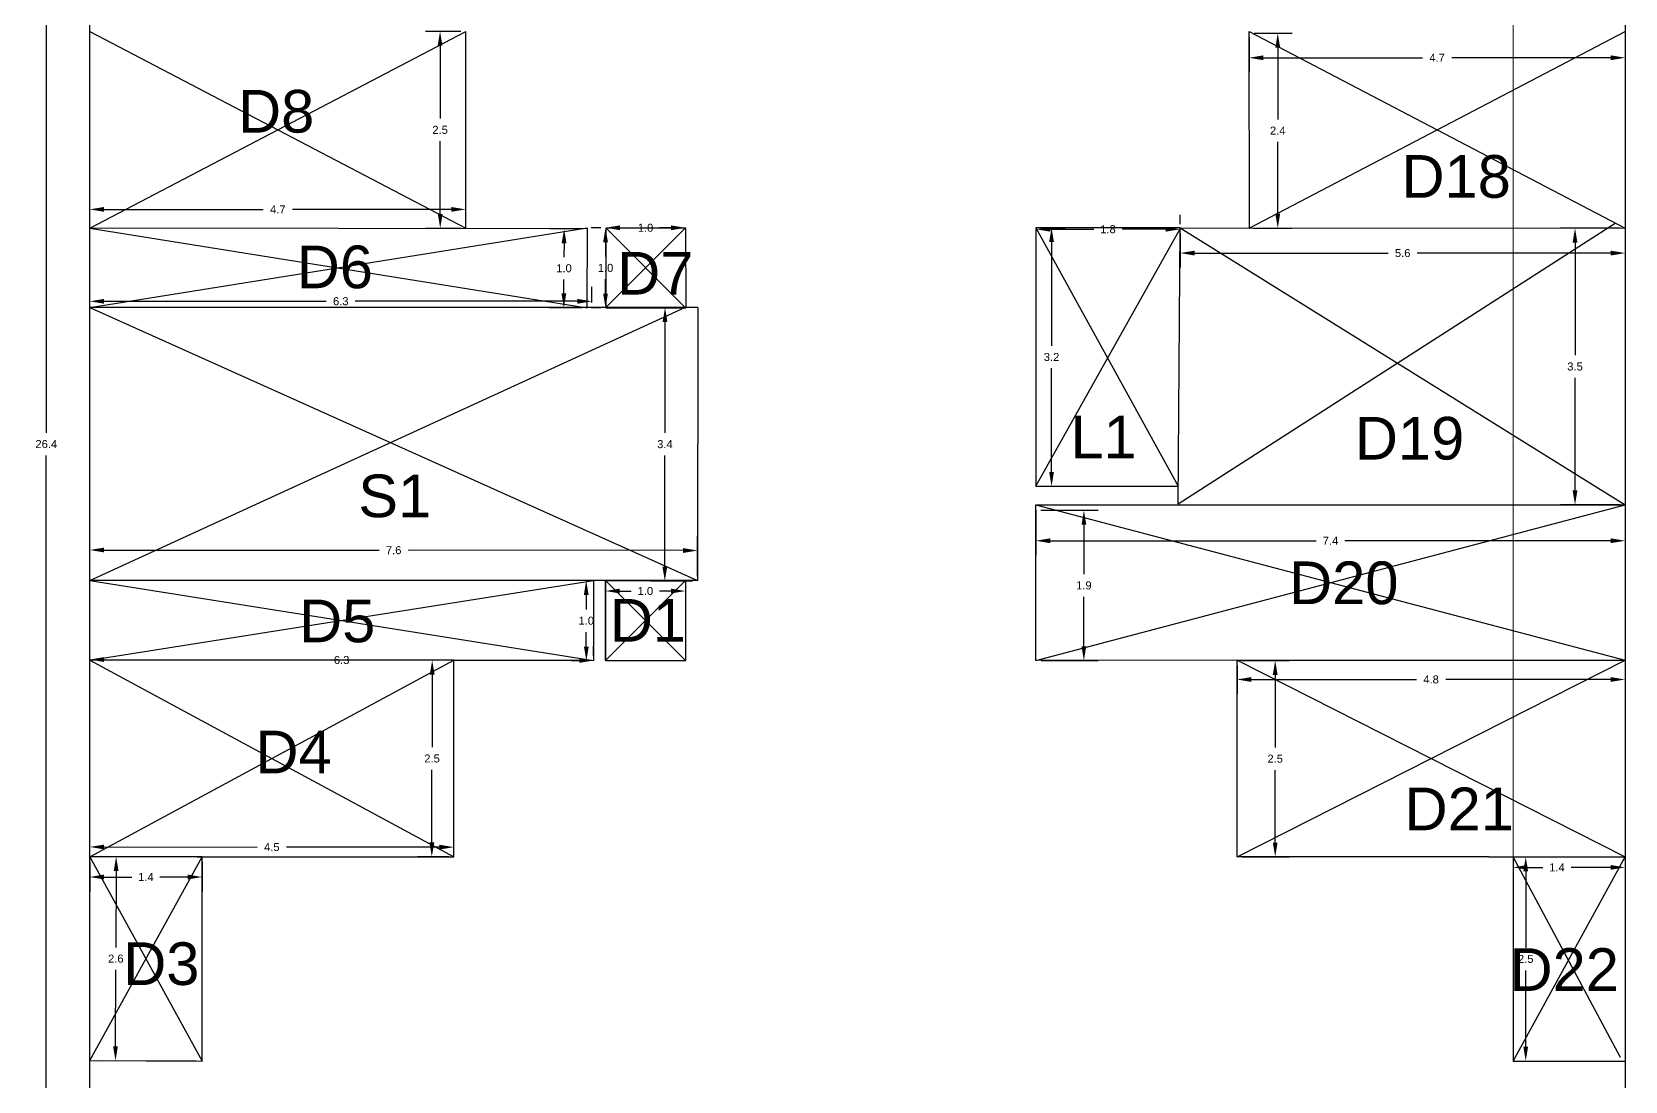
# Model space of a CAD drawing. Header units: metres. Extents: x 15463 to 32022, y 1223 to 33962.
# Drawn here: x 29716.65 to 29736.56, y 4355.41 to 4368.51 of the extents above; entities that cross this region are included whole.
import ezdxf

# ---------------------------------------------------------------- set-up
doc = ezdxf.new("R2010")
doc.units = ezdxf.units.M
doc.header["$LTSCALE"] = 0.1
doc.layers.add('text', color=7, linetype='Continuous', lineweight=5)
doc.styles.get("Standard").update_dxf_attribs({"font": 'arial.ttf'})
doc.dimstyles.get("Standard").update_dxf_attribs({"dimtxt": 0.1, "dimasz": 0.18, "dimexe": 0.18, "dimexo": 0.0625, "dimgap": 0.09, "dimtad": 0, "dimtih": 1, "dimtoh": 1, "dimdec": 1, "dimzin": 0, "dimdsep": 46, "dimtxsty": 'Standard', "dimcen": 0.09, "dimadec": 0, "dimazin": 0, "dimtfac": 1, "dimtdec": 1, "dimtofl": 0, "dimtmove": 0, "dimatfit": 3, "dimfxl": 1, "dimtolj": 1, "dimtzin": 0, "dimarcsym": 0})

# ---------------------------------------------------------------- blocks, each defined once
blk = doc.blocks.new('*D220')
at = {"layer": 'Defpoints', "color": 0, "transparency": 16777216}
for p in [(29717.376, 4358.208), (29718.781, 4358.207), (29718.781, 4357.955)]:
    blk.add_point(p, dxfattribs=at)
at = {"layer": 'text', "color": 0, "lineweight": -2, "transparency": 16777216}
for p, q in [((29717.376, 4358.145), (29717.376, 4357.775)), ((29718.781, 4358.145), (29718.781, 4357.775)), ((29717.556, 4357.955), (29717.902, 4357.955)), ((29718.601, 4357.955), (29718.254, 4357.955))]:
    blk.add_line(p, q, dxfattribs=at)
at = {"layer": 'text', "color": 0, "transparency": 16777216}
for points in [[(29717.556, 4357.985), (29717.556, 4357.925), (29717.376, 4357.955)], [(29718.601, 4357.985), (29718.601, 4357.925), (29718.781, 4357.955)]]:
    blk.add_solid(points, dxfattribs=at)
at = {"layer": 'text', "color": 0, "transparency": 16777216, "insert": (29718.078, 4357.955), "char_height": 0.1, "attachment_point": 5}
blk.add_mtext('\\A1;1.4', dxfattribs=at)
blk = doc.blocks.new('*D221')
at = {"layer": 'Defpoints', "color": 0, "transparency": 16777216}
for p in [(29718.781, 4358.207), (29717.698, 4355.66), (29718.772, 4355.656)]:
    blk.add_point(p, dxfattribs=at)
at = {"layer": 'text', "color": 0, "lineweight": -2, "transparency": 16777216}
for p, q in [((29718.718, 4358.208), (29717.526, 4358.212)), ((29717.706, 4358.031), (29717.702, 4357.076)), ((29717.698, 4355.84), (29717.701, 4356.794)), ((29718.71, 4355.656), (29717.518, 4355.66))]:
    blk.add_line(p, q, dxfattribs=at)
at = {"layer": 'text', "color": 0, "transparency": 16777216}
for points in [[(29717.676, 4358.031), (29717.736, 4358.031), (29717.706, 4358.211)], [(29717.668, 4355.84), (29717.728, 4355.839), (29717.698, 4355.66)]]:
    blk.add_solid(points, dxfattribs=at)
at = {"layer": 'text', "color": 0, "transparency": 16777216, "insert": (29717.702, 4356.935), "char_height": 0.1, "attachment_point": 5}
blk.add_mtext('\\A1;2.6', dxfattribs=at)
blk = doc.blocks.new('*D222')
at = {"layer": 'Defpoints', "color": 0, "transparency": 16777216}
for p in [(29721.926, 4358.328), (29717.376, 4358.208), (29721.926, 4358.205)]:
    blk.add_point(p, dxfattribs=at)
at = {"layer": 'text', "color": 0, "lineweight": -2, "transparency": 16777216}
for p, q in [((29717.376, 4358.27), (29717.377, 4358.51)), ((29721.926, 4358.268), (29721.926, 4358.508)), ((29717.556, 4358.33), (29719.468, 4358.329)), ((29721.746, 4358.328), (29719.835, 4358.329))]:
    blk.add_line(p, q, dxfattribs=at)
at = {"layer": 'text', "color": 0, "transparency": 16777216}
for points in [[(29717.556, 4358.36), (29717.556, 4358.3), (29717.376, 4358.33)], [(29721.746, 4358.358), (29721.746, 4358.298), (29721.926, 4358.328)]]:
    blk.add_solid(points, dxfattribs=at)
at = {"layer": 'text', "color": 0, "transparency": 16777216, "insert": (29719.651, 4358.329), "char_height": 0.1, "attachment_point": 5}
blk.add_mtext('\\A1;4.5', dxfattribs=at)
blk = doc.blocks.new('*D223')
at = {"layer": 'Defpoints', "color": 0, "transparency": 16777216}
for p in [(29721.93, 4360.663), (29721.651, 4358.206), (29721.926, 4358.205)]:
    blk.add_point(p, dxfattribs=at)
at = {"layer": 'text', "color": 0, "lineweight": -2, "transparency": 16777216}
for p, q in [((29721.868, 4360.663), (29721.476, 4360.664)), ((29721.656, 4360.483), (29721.654, 4359.576)), ((29721.652, 4358.386), (29721.653, 4359.293)), ((29721.863, 4358.205), (29721.471, 4358.206))]:
    blk.add_line(p, q, dxfattribs=at)
at = {"layer": 'text', "color": 0, "transparency": 16777216}
for points in [[(29721.626, 4360.483), (29721.686, 4360.483), (29721.656, 4360.663)], [(29721.622, 4358.386), (29721.682, 4358.386), (29721.651, 4358.206)]]:
    blk.add_solid(points, dxfattribs=at)
at = {"layer": 'text', "color": 0, "transparency": 16777216, "insert": (29721.654, 4359.435), "char_height": 0.1, "attachment_point": 5}
blk.add_mtext('\\A1;2.5', dxfattribs=at)
blk = doc.blocks.new('*D224')
at = {"layer": 'Defpoints', "color": 0, "transparency": 16777216}
for p in [(29717.376, 4360.665), (29723.673, 4360.66), (29723.673, 4360.654)]:
    blk.add_point(p, dxfattribs=at)
at = {"layer": 'text', "color": 0, "lineweight": -2, "transparency": 16777216}
for p, q in [((29717.376, 4360.728), (29717.376, 4360.851)), ((29723.673, 4360.716), (29723.673, 4360.84)), ((29717.556, 4360.671), (29720.343, 4360.666)), ((29723.493, 4360.66), (29720.706, 4360.665))]:
    blk.add_line(p, q, dxfattribs=at)
at = {"layer": 'text', "color": 0, "transparency": 16777216}
for points in [[(29717.556, 4360.701), (29717.556, 4360.641), (29717.376, 4360.671)], [(29723.493, 4360.69), (29723.493, 4360.63), (29723.673, 4360.66)]]:
    blk.add_solid(points, dxfattribs=at)
at = {"layer": 'text', "color": 0, "transparency": 16777216, "insert": (29720.524, 4360.665), "char_height": 0.1, "attachment_point": 5}
blk.add_mtext('\\A1;6.3', dxfattribs=at)
blk = doc.blocks.new('*D225')
at = {"layer": 'Defpoints', "color": 0, "transparency": 16777216}
for p in [(29723.67, 4361.658), (29723.583, 4360.654), (29723.673, 4360.654)]:
    blk.add_point(p, dxfattribs=at)
at = {"layer": 'text', "color": 0, "lineweight": -2, "transparency": 16777216}
for p, q in [((29723.608, 4361.658), (29723.4, 4361.657)), ((29723.581, 4361.478), (29723.581, 4361.297)), ((29723.582, 4360.834), (29723.582, 4361.015)), ((29723.61, 4360.654), (29723.403, 4360.653))]:
    blk.add_line(p, q, dxfattribs=at)
at = {"layer": 'text', "color": 0, "transparency": 16777216}
for points in [[(29723.611, 4361.478), (29723.551, 4361.478), (29723.58, 4361.658)], [(29723.612, 4360.834), (29723.552, 4360.834), (29723.583, 4360.654)]]:
    blk.add_solid(points, dxfattribs=at)
at = {"layer": 'text', "color": 0, "transparency": 16777216, "insert": (29723.581, 4361.156), "char_height": 0.1, "attachment_point": 5}
blk.add_mtext('\\A1;1.0', dxfattribs=at)
blk = doc.blocks.new('*D226')
at = {"layer": 'Defpoints', "color": 0, "transparency": 16777216}
for p in [(29723.82, 4361.658), (29724.82, 4361.658), (29724.82, 4361.527)]:
    blk.add_point(p, dxfattribs=at)
at = {"layer": 'text', "color": 0, "lineweight": -2, "transparency": 16777216}
for p, q in [((29723.82, 4361.596), (29723.82, 4361.347)), ((29724, 4361.527), (29724.144, 4361.527)), ((29724.64, 4361.527), (29724.496, 4361.527)), ((29724.82, 4361.596), (29724.82, 4361.347))]:
    blk.add_line(p, q, dxfattribs=at)
at = {"layer": 'text', "color": 0, "transparency": 16777216}
for points in [[(29724, 4361.557), (29724, 4361.497), (29723.82, 4361.527)], [(29724.64, 4361.557), (29724.64, 4361.497), (29724.82, 4361.527)]]:
    blk.add_solid(points, dxfattribs=at)
at = {"layer": 'text', "color": 0, "transparency": 16777216, "insert": (29724.32, 4361.527), "char_height": 0.1, "attachment_point": 5}
blk.add_mtext('\\A1;1.0', dxfattribs=at)
blk = doc.blocks.new('*D227')
at = {"layer": 'Defpoints', "color": 0, "transparency": 16777216}
for p in [(29724.972, 4362.033), (29717.376, 4361.658), (29724.971, 4361.652)]:
    blk.add_point(p, dxfattribs=at)
at = {"layer": 'text', "color": 0, "lineweight": -2, "transparency": 16777216}
for p, q in [((29717.376, 4361.721), (29717.376, 4362.22)), ((29724.971, 4361.714), (29724.972, 4362.213)), ((29717.556, 4362.039), (29720.993, 4362.037)), ((29724.792, 4362.033), (29721.354, 4362.036))]:
    blk.add_line(p, q, dxfattribs=at)
at = {"layer": 'text', "color": 0, "transparency": 16777216}
for points in [[(29717.556, 4362.069), (29717.556, 4362.009), (29717.376, 4362.04)], [(29724.792, 4362.063), (29724.792, 4362.003), (29724.972, 4362.033)]]:
    blk.add_solid(points, dxfattribs=at)
at = {"layer": 'text', "color": 0, "transparency": 16777216, "insert": (29721.174, 4362.036), "char_height": 0.1, "attachment_point": 5}
blk.add_mtext('\\A1;7.6', dxfattribs=at)
blk = doc.blocks.new('*D228')
at = {"layer": 'Defpoints', "color": 0, "transparency": 16777216}
for p in [(29724.974, 4365.069), (29724.563, 4361.652), (29724.971, 4361.652)]:
    blk.add_point(p, dxfattribs=at)
at = {"layer": 'text', "color": 0, "lineweight": -2, "transparency": 16777216}
for p, q in [((29724.912, 4365.069), (29724.386, 4365.069)), ((29724.565, 4364.889), (29724.564, 4363.502)), ((29724.563, 4361.832), (29724.564, 4363.219)), ((29724.909, 4361.652), (29724.383, 4361.652))]:
    blk.add_line(p, q, dxfattribs=at)
at = {"layer": 'text', "color": 0, "transparency": 16777216}
for points in [[(29724.535, 4364.889), (29724.595, 4364.889), (29724.566, 4365.069)], [(29724.533, 4361.832), (29724.593, 4361.832), (29724.563, 4361.652)]]:
    blk.add_solid(points, dxfattribs=at)
at = {"layer": 'text', "color": 0, "transparency": 16777216, "insert": (29724.564, 4363.361), "char_height": 0.1, "attachment_point": 5}
blk.add_mtext('\\A1;3.4', dxfattribs=at)
blk = doc.blocks.new('*D229')
at = {"layer": 'Defpoints', "color": 0, "transparency": 16777216}
for p in [(29717.376, 4365.069), (29723.65, 4365.146), (29723.65, 4365.069)]:
    blk.add_point(p, dxfattribs=at)
at = {"layer": 'text', "color": 0, "lineweight": -2, "transparency": 16777216}
for p, q in [((29717.376, 4365.131), (29717.376, 4365.326)), ((29723.65, 4365.131), (29723.65, 4365.326)), ((29717.556, 4365.146), (29720.332, 4365.146)), ((29723.47, 4365.146), (29720.694, 4365.146))]:
    blk.add_line(p, q, dxfattribs=at)
at = {"layer": 'text', "color": 0, "transparency": 16777216}
for points in [[(29717.556, 4365.176), (29717.556, 4365.116), (29717.376, 4365.146)], [(29723.47, 4365.176), (29723.47, 4365.116), (29723.65, 4365.146)]]:
    blk.add_solid(points, dxfattribs=at)
at = {"layer": 'text', "color": 0, "transparency": 16777216, "insert": (29720.513, 4365.146), "char_height": 0.1, "attachment_point": 5}
blk.add_mtext('\\A1;6.3', dxfattribs=at)
blk = doc.blocks.new('*D230')
at = {"layer": 'Defpoints', "color": 0, "transparency": 16777216}
for p in [(29723.594, 4366.051), (29723.301, 4365.064), (29723.59, 4365.063)]:
    blk.add_point(p, dxfattribs=at)
at = {"layer": 'text', "color": 0, "lineweight": -2, "transparency": 16777216}
for p, q in [((29723.532, 4366.051), (29723.125, 4366.053)), ((29723.304, 4365.872), (29723.303, 4365.699)), ((29723.301, 4365.244), (29723.302, 4365.417)), ((29723.527, 4365.063), (29723.121, 4365.065))]:
    blk.add_line(p, q, dxfattribs=at)
at = {"layer": 'text', "color": 0, "transparency": 16777216}
for points in [[(29723.274, 4365.872), (29723.334, 4365.872), (29723.305, 4366.052)], [(29723.271, 4365.244), (29723.331, 4365.244), (29723.301, 4365.064)]]:
    blk.add_solid(points, dxfattribs=at)
at = {"layer": 'text', "color": 0, "transparency": 16777216, "insert": (29723.303, 4365.558), "char_height": 0.1, "attachment_point": 5}
blk.add_mtext('\\A1;1.0', dxfattribs=at)
blk = doc.blocks.new('*D231')
at = {"layer": 'Defpoints', "color": 0, "transparency": 16777216}
for p in [(29723.824, 4366.064), (29724.82, 4366.064), (29724.82, 4366.064)]:
    blk.add_point(p, dxfattribs=at)
at = {"layer": 'text', "color": 0, "lineweight": -2, "transparency": 16777216}
for p, q in [((29723.824, 4366.001), (29723.824, 4365.884)), ((29724.004, 4366.064), (29724.146, 4366.064)), ((29724.64, 4366.064), (29724.498, 4366.064)), ((29724.82, 4366.002), (29724.82, 4365.884))]:
    blk.add_line(p, q, dxfattribs=at)
at = {"layer": 'text', "color": 0, "transparency": 16777216}
for points in [[(29724.004, 4366.094), (29724.004, 4366.034), (29723.824, 4366.064)], [(29724.64, 4366.094), (29724.64, 4366.034), (29724.82, 4366.064)]]:
    blk.add_solid(points, dxfattribs=at)
at = {"layer": 'text', "color": 0, "transparency": 16777216, "insert": (29724.322, 4366.064), "char_height": 0.1, "attachment_point": 5}
blk.add_mtext('\\A1;1.0', dxfattribs=at)
blk = doc.blocks.new('*D232')
at = {"layer": 'Defpoints', "color": 0, "transparency": 16777216}
for p in [(29723.824, 4366.064), (29723.822, 4365.063), (29723.825, 4365.063)]:
    blk.add_point(p, dxfattribs=at)
at = {"layer": 'text', "color": 0, "lineweight": -2, "transparency": 16777216}
for p, q in [((29723.762, 4366.064), (29723.642, 4366.064)), ((29723.822, 4365.884), (29723.822, 4365.704)), ((29723.822, 4365.243), (29723.822, 4365.422)), ((29723.762, 4365.063), (29723.642, 4365.063))]:
    blk.add_line(p, q, dxfattribs=at)
at = {"layer": 'text', "color": 0, "transparency": 16777216}
for points in [[(29723.852, 4365.884), (29723.792, 4365.884), (29723.822, 4366.064)], [(29723.852, 4365.243), (29723.792, 4365.243), (29723.822, 4365.063)]]:
    blk.add_solid(points, dxfattribs=at)
at = {"layer": 'text', "color": 0, "transparency": 16777216, "insert": (29723.822, 4365.563), "char_height": 0.1, "attachment_point": 5}
blk.add_mtext('\\A1;1.0', dxfattribs=at)
blk = doc.blocks.new('*D233')
at = {"layer": 'Defpoints', "color": 0, "transparency": 16777216}
for p in [(29722.076, 4366.294), (29717.376, 4366.058), (29722.076, 4366.058)]:
    blk.add_point(p, dxfattribs=at)
at = {"layer": 'text', "color": 0, "lineweight": -2, "transparency": 16777216}
for p, q in [((29717.376, 4366.12), (29717.376, 4366.474)), ((29722.076, 4366.12), (29722.076, 4366.474)), ((29717.556, 4366.294), (29719.543, 4366.294)), ((29721.896, 4366.294), (29719.909, 4366.294))]:
    blk.add_line(p, q, dxfattribs=at)
at = {"layer": 'text', "color": 0, "transparency": 16777216}
for points in [[(29717.556, 4366.324), (29717.556, 4366.264), (29717.376, 4366.294)], [(29721.896, 4366.324), (29721.896, 4366.264), (29722.076, 4366.294)]]:
    blk.add_solid(points, dxfattribs=at)
at = {"layer": 'text', "color": 0, "transparency": 16777216, "insert": (29719.726, 4366.294), "char_height": 0.1, "attachment_point": 5}
blk.add_mtext('\\A1;4.7', dxfattribs=at)
blk = doc.blocks.new('*D234')
at = {"layer": 'Defpoints', "color": 0, "transparency": 16777216}
for p in [(29722.074, 4368.517), (29721.756, 4366.057), (29722.076, 4366.058)]:
    blk.add_point(p, dxfattribs=at)
at = {"layer": 'text', "color": 0, "lineweight": -2, "transparency": 16777216}
for p, q in [((29722.012, 4368.517), (29721.574, 4368.517)), ((29721.754, 4368.337), (29721.755, 4367.428)), ((29721.756, 4366.237), (29721.755, 4367.146)), ((29722.013, 4366.058), (29721.576, 4366.057))]:
    blk.add_line(p, q, dxfattribs=at)
at = {"layer": 'text', "color": 0, "transparency": 16777216}
for points in [[(29721.784, 4368.337), (29721.724, 4368.337), (29721.754, 4368.517)], [(29721.786, 4366.237), (29721.726, 4366.237), (29721.756, 4366.057)]]:
    blk.add_solid(points, dxfattribs=at)
at = {"layer": 'text', "color": 0, "transparency": 16777216, "insert": (29721.755, 4367.287), "char_height": 0.1, "attachment_point": 5}
blk.add_mtext('\\A1;2.5', dxfattribs=at)
blk = doc.blocks.new('*D251')
at = {"layer": 'Defpoints', "color": 0, "transparency": 16777216}
for p in [(29731.864, 4368.507), (29736.564, 4368.507), (29736.564, 4368.188)]:
    blk.add_point(p, dxfattribs=at)
at = {"layer": 'text', "color": 0, "lineweight": -2, "transparency": 16777216}
for p, q in [((29731.864, 4368.445), (29731.864, 4368.008)), ((29736.564, 4368.445), (29736.564, 4368.008)), ((29732.044, 4368.188), (29734.031, 4368.188)), ((29736.384, 4368.188), (29734.397, 4368.188))]:
    blk.add_line(p, q, dxfattribs=at)
at = {"layer": 'text', "color": 0, "transparency": 16777216}
for points in [[(29732.044, 4368.218), (29732.044, 4368.158), (29731.864, 4368.188)], [(29736.384, 4368.218), (29736.384, 4368.158), (29736.564, 4368.188)]]:
    blk.add_solid(points, dxfattribs=at)
at = {"layer": 'text', "color": 0, "transparency": 16777216, "insert": (29734.214, 4368.188), "char_height": 0.1, "attachment_point": 5}
blk.add_mtext('\\A1;4.7', dxfattribs=at)
blk = doc.blocks.new('*D252')
at = {"layer": 'Defpoints', "color": 0, "transparency": 16777216}
for p in [(29731.864, 4368.495), (29731.863, 4366.061), (29732.223, 4366.061)]:
    blk.add_point(p, dxfattribs=at)
at = {"layer": 'text', "color": 0, "lineweight": -2, "transparency": 16777216}
for p, q in [((29731.927, 4368.495), (29732.403, 4368.495)), ((29732.223, 4368.315), (29732.223, 4367.418)), ((29732.223, 4366.241), (29732.223, 4367.138)), ((29731.925, 4366.061), (29732.403, 4366.061))]:
    blk.add_line(p, q, dxfattribs=at)
at = {"layer": 'text', "color": 0, "transparency": 16777216}
for points in [[(29732.193, 4368.315), (29732.253, 4368.315), (29732.223, 4368.495)], [(29732.193, 4366.241), (29732.253, 4366.241), (29732.223, 4366.061)]]:
    blk.add_solid(points, dxfattribs=at)
at = {"layer": 'text', "color": 0, "transparency": 16777216, "insert": (29732.223, 4367.278), "char_height": 0.1, "attachment_point": 5}
blk.add_mtext('\\A1;2.4', dxfattribs=at)
blk = doc.blocks.new('*D253')
at = {"layer": 'Defpoints', "color": 0, "transparency": 16777216}
for p in [(29729.2, 4366.065), (29731.003, 4366.046), (29731.003, 4366.046)]:
    blk.add_point(p, dxfattribs=at)
at = {"layer": 'text', "color": 0, "lineweight": -2, "transparency": 16777216}
for p, q in [((29731.003, 4366.109), (29731.003, 4366.226)), ((29729.2, 4366.002), (29729.2, 4365.866)), ((29729.38, 4366.046), (29729.925, 4366.046)), ((29730.823, 4366.046), (29730.278, 4366.046))]:
    blk.add_line(p, q, dxfattribs=at)
at = {"layer": 'text', "color": 0, "transparency": 16777216}
for points in [[(29729.38, 4366.076), (29729.38, 4366.016), (29729.2, 4366.046)], [(29730.823, 4366.076), (29730.823, 4366.016), (29731.003, 4366.046)]]:
    blk.add_solid(points, dxfattribs=at)
at = {"layer": 'text', "color": 0, "transparency": 16777216, "insert": (29730.101, 4366.046), "char_height": 0.1, "attachment_point": 5}
blk.add_mtext('\\A1;1.8', dxfattribs=at)
blk = doc.blocks.new('*D254')
at = {"layer": 'Defpoints', "color": 0, "transparency": 16777216}
for p in [(29729.2, 4366.065), (29729.2, 4362.835), (29729.396, 4362.835)]:
    blk.add_point(p, dxfattribs=at)
at = {"layer": 'text', "color": 0, "lineweight": -2, "transparency": 16777216}
for p, q in [((29729.263, 4366.065), (29729.576, 4366.065)), ((29729.396, 4365.885), (29729.396, 4364.591)), ((29729.396, 4363.015), (29729.396, 4364.309)), ((29729.263, 4362.835), (29729.576, 4362.835))]:
    blk.add_line(p, q, dxfattribs=at)
at = {"layer": 'text', "color": 0, "transparency": 16777216}
for points in [[(29729.366, 4365.885), (29729.426, 4365.885), (29729.396, 4366.065)], [(29729.366, 4363.015), (29729.426, 4363.015), (29729.396, 4362.835)]]:
    blk.add_solid(points, dxfattribs=at)
at = {"layer": 'text', "color": 0, "transparency": 16777216, "insert": (29729.396, 4364.45), "char_height": 0.1, "attachment_point": 5}
blk.add_mtext('\\A1;3.2', dxfattribs=at)
blk = doc.blocks.new('*D255')
at = {"layer": 'Defpoints', "color": 0, "transparency": 16777216}
for p in [(29731.003, 4366.062), (29736.564, 4366.062), (29736.564, 4365.748)]:
    blk.add_point(p, dxfattribs=at)
at = {"layer": 'text', "color": 0, "lineweight": -2, "transparency": 16777216}
for p, q in [((29731.003, 4365.999), (29731.003, 4365.568)), ((29736.564, 4365.999), (29736.564, 4365.568)), ((29731.183, 4365.748), (29733.603, 4365.748)), ((29736.384, 4365.748), (29733.965, 4365.748))]:
    blk.add_line(p, q, dxfattribs=at)
at = {"layer": 'text', "color": 0, "transparency": 16777216}
for points in [[(29731.183, 4365.778), (29731.183, 4365.718), (29731.003, 4365.748)], [(29736.384, 4365.778), (29736.384, 4365.718), (29736.564, 4365.748)]]:
    blk.add_solid(points, dxfattribs=at)
at = {"layer": 'text', "color": 0, "transparency": 16777216, "insert": (29733.784, 4365.748), "char_height": 0.1, "attachment_point": 5}
blk.add_mtext('\\A1;5.6', dxfattribs=at)
blk = doc.blocks.new('*D256')
at = {"layer": 'Defpoints', "color": 0, "transparency": 16777216}
for p in [(29735.938, 4366.058), (29736.564, 4366.058), (29736.563, 4362.604)]:
    blk.add_point(p, dxfattribs=at)
at = {"layer": 'text', "color": 0, "lineweight": -2, "transparency": 16777216}
for p, q in [((29736.502, 4366.058), (29735.758, 4366.058)), ((29735.938, 4365.878), (29735.938, 4364.472)), ((29735.938, 4362.784), (29735.938, 4364.19)), ((29736.501, 4362.604), (29735.758, 4362.604))]:
    blk.add_line(p, q, dxfattribs=at)
at = {"layer": 'text', "color": 0, "transparency": 16777216}
for points in [[(29735.908, 4365.878), (29735.968, 4365.878), (29735.938, 4366.058)], [(29735.908, 4362.784), (29735.968, 4362.784), (29735.938, 4362.604)]]:
    blk.add_solid(points, dxfattribs=at)
at = {"layer": 'text', "color": 0, "transparency": 16777216, "insert": (29735.938, 4364.331), "char_height": 0.1, "attachment_point": 5}
blk.add_mtext('\\A1;3.5', dxfattribs=at)
blk = doc.blocks.new('*D257')
at = {"layer": 'Defpoints', "color": 0, "transparency": 16777216}
for p in [(29729.2, 4362.602), (29736.564, 4362.602), (29736.564, 4362.155)]:
    blk.add_point(p, dxfattribs=at)
at = {"layer": 'text', "color": 0, "lineweight": -2, "transparency": 16777216}
for p, q in [((29729.2, 4362.539), (29729.2, 4361.975)), ((29736.564, 4362.539), (29736.564, 4361.975)), ((29729.38, 4362.155), (29732.702, 4362.155)), ((29736.384, 4362.155), (29733.063, 4362.155))]:
    blk.add_line(p, q, dxfattribs=at)
at = {"layer": 'text', "color": 0, "transparency": 16777216}
for points in [[(29729.38, 4362.185), (29729.38, 4362.125), (29729.2, 4362.155)], [(29736.384, 4362.185), (29736.384, 4362.125), (29736.564, 4362.155)]]:
    blk.add_solid(points, dxfattribs=at)
at = {"layer": 'text', "color": 0, "transparency": 16777216, "insert": (29732.882, 4362.155), "char_height": 0.1, "attachment_point": 5}
blk.add_mtext('\\A1;7.4', dxfattribs=at)
blk = doc.blocks.new('*D258')
at = {"layer": 'Defpoints', "color": 0, "transparency": 16777216}
for p in [(29729.2, 4362.535), (29729.205, 4360.658), (29729.8, 4360.658)]:
    blk.add_point(p, dxfattribs=at)
at = {"layer": 'text', "color": 0, "lineweight": -2, "transparency": 16777216}
for p, q in [((29729.262, 4362.535), (29729.98, 4362.535)), ((29729.8, 4362.355), (29729.8, 4361.738)), ((29729.8, 4360.838), (29729.8, 4361.456)), ((29729.268, 4360.658), (29729.98, 4360.658))]:
    blk.add_line(p, q, dxfattribs=at)
at = {"layer": 'text', "color": 0, "transparency": 16777216}
for points in [[(29729.77, 4362.355), (29729.83, 4362.355), (29729.8, 4362.535)], [(29729.77, 4360.838), (29729.83, 4360.838), (29729.8, 4360.658)]]:
    blk.add_solid(points, dxfattribs=at)
at = {"layer": 'text', "color": 0, "transparency": 16777216, "insert": (29729.8, 4361.597), "char_height": 0.1, "attachment_point": 5}
blk.add_mtext('\\A1;1.9', dxfattribs=at)
blk = doc.blocks.new('*D259')
at = {"layer": 'Defpoints', "color": 0, "transparency": 16777216}
for p in [(29731.714, 4360.658), (29736.564, 4360.658), (29736.564, 4360.422)]:
    blk.add_point(p, dxfattribs=at)
at = {"layer": 'text', "color": 0, "lineweight": -2, "transparency": 16777216}
for p, q in [((29731.714, 4360.596), (29731.714, 4360.242)), ((29731.894, 4360.422), (29733.956, 4360.422)), ((29736.384, 4360.422), (29734.323, 4360.422)), ((29736.564, 4360.596), (29736.564, 4360.242))]:
    blk.add_line(p, q, dxfattribs=at)
at = {"layer": 'text', "color": 0, "transparency": 16777216}
for points in [[(29731.894, 4360.452), (29731.894, 4360.392), (29731.714, 4360.422)], [(29736.384, 4360.452), (29736.384, 4360.392), (29736.564, 4360.422)]]:
    blk.add_solid(points, dxfattribs=at)
at = {"layer": 'text', "color": 0, "transparency": 16777216, "insert": (29734.139, 4360.422), "char_height": 0.1, "attachment_point": 5}
blk.add_mtext('\\A1;4.8', dxfattribs=at)
blk = doc.blocks.new('*D260')
at = {"layer": 'Defpoints', "color": 0, "transparency": 16777216}
for p in [(29731.714, 4360.658), (29731.714, 4358.205), (29732.191, 4358.205)]:
    blk.add_point(p, dxfattribs=at)
at = {"layer": 'text', "color": 0, "lineweight": -2, "transparency": 16777216}
for p, q in [((29731.777, 4360.658), (29732.371, 4360.658)), ((29732.191, 4360.478), (29732.191, 4359.573)), ((29732.191, 4358.385), (29732.191, 4359.291)), ((29731.777, 4358.205), (29732.371, 4358.205))]:
    blk.add_line(p, q, dxfattribs=at)
at = {"layer": 'text', "color": 0, "transparency": 16777216}
for points in [[(29732.161, 4360.478), (29732.221, 4360.478), (29732.191, 4360.658)], [(29732.161, 4358.385), (29732.221, 4358.385), (29732.191, 4358.205)]]:
    blk.add_solid(points, dxfattribs=at)
at = {"layer": 'text', "color": 0, "transparency": 16777216, "insert": (29732.191, 4359.432), "char_height": 0.1, "attachment_point": 5}
blk.add_mtext('\\A1;2.5', dxfattribs=at)
blk = doc.blocks.new('*D261')
at = {"layer": 'Defpoints', "color": 0, "transparency": 16777216}
for p in [(29735.164, 4358.205), (29736.564, 4358.205), (29736.564, 4358.075)]:
    blk.add_point(p, dxfattribs=at)
at = {"layer": 'text', "color": 0, "lineweight": -2, "transparency": 16777216}
for p, q in [((29735.164, 4358.143), (29735.164, 4357.895)), ((29735.344, 4358.075), (29735.536, 4358.075)), ((29736.384, 4358.075), (29735.888, 4358.075)), ((29736.564, 4358.143), (29736.564, 4357.895))]:
    blk.add_line(p, q, dxfattribs=at)
at = {"layer": 'text', "color": 0, "transparency": 16777216}
for points in [[(29735.344, 4358.105), (29735.344, 4358.045), (29735.164, 4358.075)], [(29736.384, 4358.105), (29736.384, 4358.045), (29736.564, 4358.075)]]:
    blk.add_solid(points, dxfattribs=at)
at = {"layer": 'text', "color": 0, "transparency": 16777216, "insert": (29735.712, 4358.075), "char_height": 0.1, "attachment_point": 5}
blk.add_mtext('\\A1;1.4', dxfattribs=at)
blk = doc.blocks.new('*D262')
at = {"layer": 'Defpoints', "color": 0, "transparency": 16777216}
for p in [(29735.164, 4358.205), (29735.164, 4355.656), (29735.322, 4355.656)]:
    blk.add_point(p, dxfattribs=at)
at = {"layer": 'text', "color": 0, "lineweight": -2, "transparency": 16777216}
for p, q in [((29735.227, 4358.205), (29735.502, 4358.205)), ((29735.322, 4358.025), (29735.322, 4357.072)), ((29735.322, 4355.836), (29735.322, 4356.789)), ((29735.227, 4355.656), (29735.502, 4355.656))]:
    blk.add_line(p, q, dxfattribs=at)
at = {"layer": 'text', "color": 0, "transparency": 16777216}
for points in [[(29735.292, 4358.025), (29735.352, 4358.025), (29735.322, 4358.205)], [(29735.292, 4355.836), (29735.352, 4355.836), (29735.322, 4355.656)]]:
    blk.add_solid(points, dxfattribs=at)
at = {"layer": 'text', "color": 0, "transparency": 16777216, "insert": (29735.322, 4356.931), "char_height": 0.1, "attachment_point": 5}
blk.add_mtext('\\A1;2.5', dxfattribs=at)
blk = doc.blocks.new('*D428')
at = {"layer": 'Defpoints', "color": 0, "transparency": 16777216}
for p in [(29717.376, 4376.537), (29716.833, 4350.187), (29717.376, 4350.187)]:
    blk.add_point(p, dxfattribs=at)
at = {"layer": 'text', "color": 0, "lineweight": -2, "transparency": 16777216}
for p, q in [((29717.313, 4376.537), (29716.653, 4376.537)), ((29716.833, 4376.357), (29716.833, 4363.503)), ((29716.833, 4350.367), (29716.833, 4363.221)), ((29717.313, 4350.187), (29716.653, 4350.187))]:
    blk.add_line(p, q, dxfattribs=at)
at = {"layer": 'text', "color": 0, "transparency": 16777216}
for points in [[(29716.803, 4376.357), (29716.863, 4376.357), (29716.833, 4376.537)], [(29716.803, 4350.367), (29716.863, 4350.367), (29716.833, 4350.187)]]:
    blk.add_solid(points, dxfattribs=at)
at = {"layer": 'text', "color": 0, "transparency": 16777216, "insert": (29716.833, 4363.362), "char_height": 0.1, "attachment_point": 5}
blk.add_mtext('\\A1;26.4', dxfattribs=at)

msp = doc.modelspace()

# ---------------------------------------------------------------- linework, layer by layer
for p, q in [((29717.376, 4350.187), (29717.376, 4376.537)), ((29736.564, 4376.537), (29736.564, 4350.187)), ((29717.376, 4366.058), (29722.076, 4368.517)), ((29717.376, 4368.515), (29722.076, 4366.058)), ((29722.076, 4366.058), (29722.076, 4368.517)), ((29731.864, 4368.515), (29736.564, 4366.058)), ((29731.864, 4366.058), (29736.564, 4368.515)), ((29731.871, 4366.061), (29731.864, 4368.515)), ((29717.376, 4365.069), (29723.594, 4366.064)), ((29723.594, 4366.051), (29717.376, 4366.058)), ((29717.376, 4366.058), (29723.594, 4365.063)), ((29723.594, 4366.064), (29723.59, 4365.063)), ((29724.82, 4366.064), (29723.82, 4365.063)), ((29723.824, 4366.064), (29723.825, 4365.063)), ((29723.824, 4366.064), (29724.82, 4365.063)), ((29723.837, 4366.063), (29724.82, 4366.064)), ((29724.82, 4366.064), (29724.824, 4365.063)), ((29729.2, 4366.065), (29729.2, 4362.835)), ((29731.003, 4366.062), (29729.2, 4366.065)), ((29729.2, 4366.065), (29730.977, 4362.835)), ((29729.2, 4362.835), (29731.009, 4366.058)), ((29730.977, 4362.616), (29736.44, 4366.123)), ((29730.977, 4362.616), (29731.003, 4366.062)), ((29731.003, 4366.062), (29736.564, 4366.058)), ((29731.003, 4366.062), (29736.564, 4362.604)), ((29724.974, 4365.069), (29717.376, 4365.069)), ((29717.376, 4361.658), (29724.814, 4365.069)), ((29723.824, 4365.063), (29724.824, 4365.063)), ((29724.974, 4365.069), (29724.971, 4361.658)), ((29729.2, 4362.835), (29730.977, 4362.835)), ((29729.198, 4360.658), (29736.564, 4362.604)), ((29729.198, 4360.658), (29729.2, 4362.602)), ((29729.2, 4362.602), (29731.238, 4362.605)), ((29729.2, 4362.602), (29736.564, 4360.665)), ((29731.238, 4362.605), (29736.564, 4362.604)), ((29724.971, 4361.658), (29717.376, 4361.658)), ((29717.376, 4361.658), (29723.673, 4360.66)), ((29717.376, 4360.665), (29723.67, 4361.658)), ((29723.67, 4361.658), (29723.673, 4360.66)), ((29723.82, 4361.66), (29724.82, 4361.659)), ((29724.82, 4361.659), (29723.82, 4360.658)), ((29723.82, 4361.658), (29723.82, 4360.658)), ((29723.82, 4361.658), (29724.82, 4360.658)), ((29724.82, 4361.659), (29724.82, 4361.062)), ((29724.82, 4361.659), (29724.82, 4360.658)), ((29721.926, 4360.665), (29717.376, 4360.665)), ((29717.376, 4360.665), (29721.926, 4358.205)), ((29717.376, 4358.209), (29721.926, 4360.663)), ((29721.926, 4358.205), (29721.926, 4360.665)), ((29721.926, 4360.663), (29723.673, 4360.66)), ((29723.673, 4360.654), (29723.673, 4360.654)), ((29723.82, 4360.659), (29724.82, 4360.66)), ((29731.714, 4360.665), (29729.198, 4360.658)), ((29731.714, 4360.665), (29736.564, 4360.665)), ((29731.714, 4358.205), (29736.564, 4360.665)), ((29731.714, 4360.665), (29736.564, 4358.205)), ((29731.714, 4358.205), (29731.714, 4360.665)), ((29717.376, 4358.209), (29718.781, 4355.656)), ((29718.781, 4358.208), (29717.376, 4358.208)), ((29717.376, 4355.661), (29718.781, 4358.208)), ((29718.718, 4358.208), (29721.926, 4358.205)), ((29718.781, 4355.656), (29718.781, 4358.207)), ((29734.86, 4358.205), (29731.714, 4358.205)), ((29734.86, 4358.205), (29736.564, 4358.205)), ((29736.507, 4355.699), (29735.164, 4358.205)), ((29735.164, 4355.656), (29736.564, 4358.205)), ((29735.164, 4358.205), (29735.164, 4355.656)), ((29717.376, 4355.661), (29718.781, 4355.656)), ((29735.164, 4355.656), (29736.564, 4355.656))]:
    msp.add_line(p, q)
for points in [[(29717.376, 4365.069), (29724.971, 4361.658)], [(29723.82, 4360.658), (29723.82, 4361.66)]]:
    msp.add_lwpolyline(points)
at = {"layer": 'text'}
for p, q in [((29735.164, 4355.656), (29735.164, 4371.067)), ((29736.564, 4355.656), (29735.164, 4355.656))]:
    msp.add_line(p, q, dxfattribs=at)

# ---------------------------------------------------------------- texts
for s, p in [('D8', (29719.23, 4367.253)), ('D18', (29733.77, 4366.439)), ('D6', (29719.963, 4365.309)), ('D7', (29723.968, 4365.23)), ('L1', (29729.632, 4363.183)), ('D19', (29733.187, 4363.169)), ('S1', (29720.732, 4362.449)), ('D20', (29732.365, 4361.363)), ('D5', (29719.993, 4360.887)), ('D1', (29723.876, 4360.895)), ('D4', (29719.447, 4359.25)), ('D21', (29733.808, 4358.539)), ('D3', (29717.795, 4356.606)), ('D22', (29735.12, 4356.532))]:
    msp.add_text(s, height=0.5332).set_placement(p)

# ---------------------------------------------------------------- dimensions: what is measured, and where the dimension line sits
for base, p1, p2, picture, middle in [((29716.8328, 4350.1868), (29717.3758, 4376.537), (29717.3758, 4350.1868), '*D428', (29716.8328, 4363.3619)), ((29732.223, 4366.061), (29731.864, 4368.495), (29731.863, 4366.061), '*D252', (29732.223, 4367.278)), ((29729.396, 4362.835), (29729.2, 4366.065), (29729.2, 4362.835), '*D254', (29729.396, 4364.45)), ((29735.938, 4366.058), (29736.563, 4362.604), (29736.564, 4366.058), '*D256', (29735.938, 4364.331)), ((29729.8, 4360.658), (29729.2, 4362.535), (29729.205, 4360.658), '*D258', (29729.8, 4361.597)), ((29732.191, 4358.205), (29731.714, 4360.658), (29731.714, 4358.205), '*D260', (29732.191, 4359.432))]:
    dim = msp.add_linear_dim(base=base, p1=p1, p2=p2, angle=90, dimstyle='Standard', dxfattribs=at)
    dim.commit()
    dim.dimension.update_dxf_attribs({"geometry": picture, "text_midpoint": middle})
for p1, p2, distance, picture, middle in [((29722.074, 4368.517), (29722.076, 4366.058), -0.32, '*D234', (29721.755, 4367.287)), ((29723.594, 4366.051), (29723.59, 4365.063), -0.289, '*D230', (29723.303, 4365.558)), ((29723.824, 4366.064), (29723.825, 4365.063), -0.002, '*D232', (29723.822, 4365.563)), ((29723.824, 4366.064), (29724.82, 4366.064), 0, '*D231', (29724.322, 4366.064)), ((29724.974, 4365.069), (29724.971, 4361.652), -0.409, '*D228', (29724.564, 4363.361)), ((29717.376, 4361.658), (29724.971, 4361.652), 0.382, '*D227', (29721.174, 4362.036)), ((29723.67, 4361.658), (29723.673, 4360.654), -0.09, '*D225', (29723.581, 4361.156)), ((29717.376, 4360.665), (29723.673, 4360.654), 0.006, '*D224', (29720.524, 4360.665)), ((29721.93, 4360.663), (29721.926, 4358.205), -0.275, '*D223', (29721.654, 4359.435)), ((29717.3764, 4358.2075), (29721.9259, 4358.2052), 0.1225, '*D222', (29719.6512, 4358.3289)), ((29718.781, 4358.207), (29718.772, 4355.656), -1.075, '*D221', (29717.702, 4356.935))]:
    dim = msp.add_aligned_dim(p1=p1, p2=p2, distance=distance, dimstyle='Standard', dxfattribs=at)
    dim.commit()
    dim.dimension.update_dxf_attribs({"geometry": picture, "text_midpoint": middle})
for base, p1, p2, picture, middle in [((29736.564, 4368.188), (29731.864, 4368.507), (29736.564, 4368.507), '*D251', (29734.214, 4368.188)), ((29736.564, 4358.075), (29735.164, 4358.205), (29736.564, 4358.205), '*D261', (29735.712, 4358.075))]:
    dim = msp.add_linear_dim(base=base, p1=p1, p2=p2, dimstyle='Standard', dxfattribs=at)
    dim.commit()
    dim.dimension.update_dxf_attribs({"geometry": picture, "text_midpoint": middle, "dimtype": 160})
for base, p1, p2, picture, middle in [((29722.076, 4366.294), (29717.376, 4366.058), (29722.076, 4366.058), '*D233', (29719.726, 4366.294)), ((29731.003, 4366.046), (29729.2, 4366.065), (29731.003, 4366.046), '*D253', (29730.101, 4366.046)), ((29736.564, 4365.748), (29731.003, 4366.062), (29736.564, 4366.062), '*D255', (29733.784, 4365.748)), ((29723.65, 4365.146), (29717.376, 4365.069), (29723.65, 4365.069), '*D229', (29720.513, 4365.146)), ((29736.564, 4362.155), (29729.2, 4362.602), (29736.564, 4362.602), '*D257', (29732.882, 4362.155)), ((29724.82, 4361.527), (29723.82, 4361.658), (29724.82, 4361.658), '*D226', (29724.32, 4361.527)), ((29736.5643, 4360.4223), (29731.7145, 4360.6584), (29736.5643, 4360.6584), '*D259', (29734.1394, 4360.4223)), ((29718.781, 4357.955), (29717.376, 4358.208), (29718.781, 4358.207), '*D220', (29718.078, 4357.955))]:
    dim = msp.add_linear_dim(base=base, p1=p1, p2=p2, dimstyle='Standard', dxfattribs=at)
    dim.commit()
    dim.dimension.update_dxf_attribs({"geometry": picture, "text_midpoint": middle})
dim = msp.add_linear_dim(base=(29735.322, 4355.656), p1=(29735.164, 4358.205), p2=(29735.164, 4355.656), angle=90, dimstyle='Standard', dxfattribs=at)
dim.commit()
dim.dimension.update_dxf_attribs({"geometry": '*D262', "text_midpoint": (29735.322, 4356.931), "dimtype": 160})

doc.saveas('drawing.dxf')
